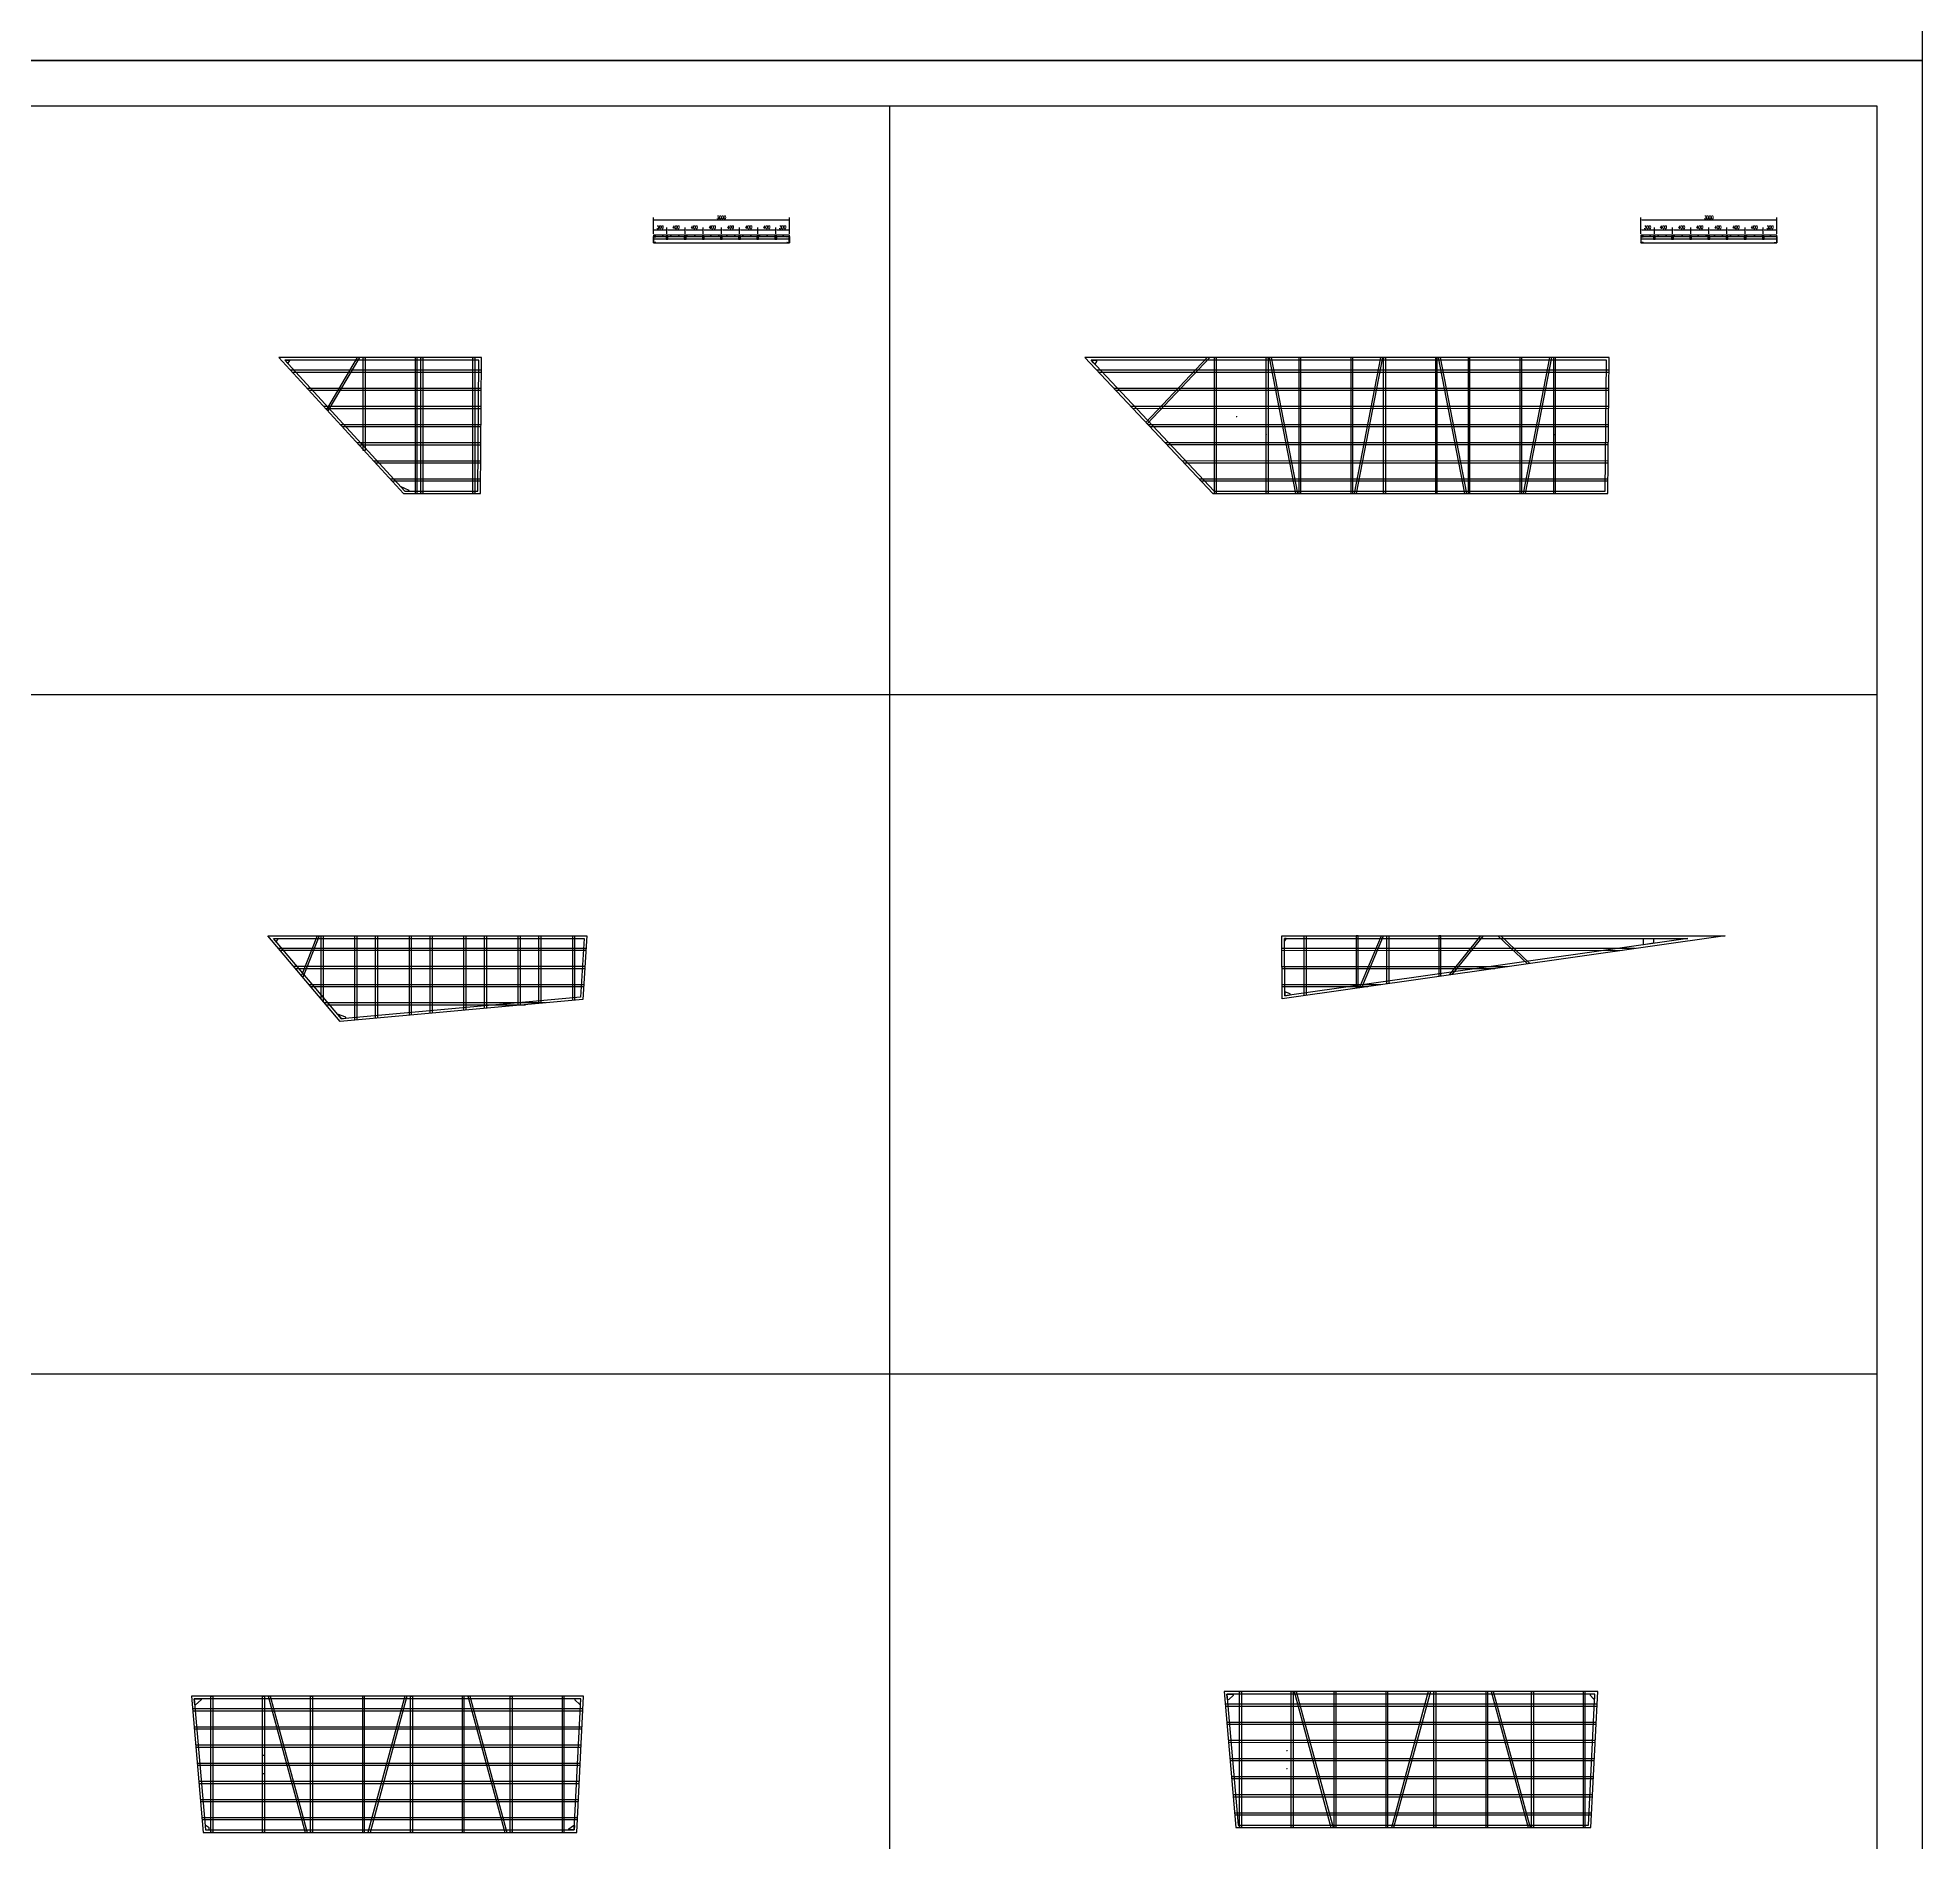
# Model space of a CAD drawing. Extents: x 1254079 to 1500931, y -102737 to 142253.
# Drawn here: x 1330956 to 1372490, y -37649 to 2121 of the extents above; entities that cross this region are included whole.
import ezdxf

# ---------------------------------------------------------------- set-up
doc = ezdxf.new("R2010")
doc.units = 0
doc.header["$LTSCALE"] = 1000
doc.header["$MEASUREMENT"] = 0
for name, color, linetype in [('14#槽钢', 3, 'Continuous'), ('DIM_MODI', 6, 'Continuous'), ('DOTE', 1, 'Continuous'), ('PUB_DIM', 3, 'Continuous'), ('W-STEEL_FRAME钢架', 3, 'Continuous'), ('W-STEEL_KEEL钢龙骨', 5, 'Continuous'), ('W-WOOD_FLOOR木地板', 30, 'Continuous'), ('特殊段命名', 221, 'Continuous'), ('钢架', 90, 'Continuous')]:
    doc.layers.add(name, color=color, linetype=linetype)
doc.styles.add('STANDARD_T3', font='simplex.shx', dxfattribs={"width": 0.7, "bigfont": 'gbcbig.shx'})
doc.dimstyles.new('W&&20', dxfattribs={"dimtxt": 70, "dimasz": 20, "dimexe": 50, "dimexo": 60, "dimgap": 20, "dimtad": 1, "dimdec": 0, "dimzin": 0, "dimdsep": 46, "dimtxsty": 'STANDARD_T3', "dimcen": 0.09, "dimclrd": 1, "dimclre": 1, "dimclrt": 7, "dimazin": 2, "dimtfac": 1, "dimtdec": 0, "dimtix": 1, "dimtmove": 2, "dimatfit": 3, "dimfxl": 100, "dimtolj": 1, "dimtzin": 0, "dimarcsym": 0})

# ---------------------------------------------------------------- blocks, each defined once
blk = doc.blocks.new('14a槽钢')
at = {"layer": '钢架'}
h = blk.add_hatch(dxfattribs=at)
h.set_pattern_fill('STEEL', color=4, scale=10)
h.set_pattern_definition([(50.389312, (-1352470.2, 1293523.579), (-9.2899201, 11.2253202), []), (50.389312, (-1352470.2, 1293531.516), (-9.2899201, 11.2253202), [])])
edge = h.paths.add_edge_path()
edge.add_ellipse((-1332250, 1115678), major_axis=(-3.26, 5.03), ratio=0.900468, start_angle=55.3931, end_angle=130.6069)
edge.add_line((-1332252, 1115673), (-1332208, 1115673))
edge.add_ellipse((-1332208, 1115667), major_axis=(0, 6), ratio=0.827586, start_angle=270, end_angle=360, ccw=False)
edge.add_line((-1332203, 1115667), (-1332203, 1115551))
edge.add_ellipse((-1332208, 1115551), major_axis=(0, 6), ratio=0.827586, start_angle=180, end_angle=270, ccw=False)
edge.add_line((-1332208, 1115545), (-1332251, 1115545))
edge.add_ellipse((-1332250, 1115540), major_axis=(3.82, 3.82), ratio=1, start_angle=49.2445, end_angle=141.5341)
edge.add_line((-1332256, 1115539), (-1332198, 1115539))
edge.add_line((-1332198, 1115539), (-1332198, 1115679))
edge.add_line((-1332198, 1115679), (-1332256, 1115679))
for p, q in [((-1332256, 1115679, 0), (-1332198, 1115679, 0)), ((-1332208, 1115673, 0), (-1332251, 1115673, 0)), ((-1332246, 1115679, 0), (-1332246, 1115679, 0)), ((-1332203, 1115551, 0), (-1332203, 1115667, 0)), ((-1332198, 1115679, 0), (-1332198, 1115539, 0)), ((-1332198, 1115539, 0), (-1332256, 1115539, 0)), ((-1332251, 1115545, 0), (-1332208, 1115545, 0)), ((-1332246, 1115539, 0), (-1332246, 1115539, 0))]:
    blk.add_line(p, q, dxfattribs=at)
for centre, start_param, end_param in [((-1332251, 1115679, 0), 1.570796, 3.141593), ((-1332208, 1115667, 0), 4.712389, 6.283185), ((-1332208, 1115667, 0), 4.712389, 6.283185), ((-1332251, 1115539, 0), 0, 1.570796), ((-1332208, 1115551, 0), 3.141593, 4.712389)]:
    blk.add_ellipse(centre, major_axis=(0, 6), ratio=0.827586, start_param=start_param, end_param=end_param, dxfattribs=at)
blk = doc.blocks.new('*D762')
at = {"color": 1, "lineweight": -2, "transparency": 16777216}
for p, q in [((1344525, -2169), (1344525, -1845)), ((1344545, -1895), (1347504, -1895)), ((1347524, -2169), (1347524, -1845))]:
    blk.add_line(p, q, dxfattribs=at)
at = {"color": 1, "transparency": 16777216}
for points in [[(1344545, -1892), (1344545, -1899), (1344525, -1895)], [(1347504, -1892), (1347504, -1899), (1347524, -1895)]]:
    blk.add_solid(points, dxfattribs=at)
at = {"layer": 'Defpoints', "color": 0, "transparency": 16777216}
for p in [(1347524, -1895), (1344525, -2229), (1347524, -2229)]:
    blk.add_point(p, dxfattribs=at)
at = {"color": 7, "transparency": 16777216, "insert": (1346025, -1840), "char_height": 70, "attachment_point": 5, "style": 'STANDARD_T3'}
blk.add_mtext('\\A1;3000', dxfattribs=at)
blk = doc.blocks.new('ganglonggu')
at = {"layer": 'W-STEEL_KEEL钢龙骨'}
for points in [[(-1338169, 1115605), (-1338129, 1115605), (-1338129, 1115665), (-1338169, 1115665)], [(-1338166, 1115608), (-1338132, 1115608), (-1338132, 1115662), (-1338166, 1115662)]]:
    blk.add_lwpolyline(points, close=True, dxfattribs=at)
blk = doc.blocks.new('*U758')
blk.add_blockref('ganglonggu', (1338149, -1115635))
blk = doc.blocks.new('*U759')
at = {"layer": 'W-STEEL_KEEL钢龙骨', "color": 0, "linetype": 'ByBlock', "lineweight": -2}
for p in [(0, 0), (400, 0), (800, 0), (1200, 0), (1600, 0), (2000, 0)]:
    blk.add_blockref('*U758', p, dxfattribs=at)
at = {"layer": 'W-STEEL_KEEL钢龙骨', "color": 0, "linetype": 'ByBlock', "lineweight": -2, "transparency": 16777216}
blk.add_blockref('*U758', (2400, 0), dxfattribs=at)
blk = doc.blocks.new('*D763')
at = {"layer": 'Defpoints', "color": 0, "transparency": 16777216}
for p in [(1344525, -2259), (1344825, -2113), (1344825, -2259)]:
    blk.add_point(p, dxfattribs=at)
at = {"layer": 'PUB_DIM', "color": 1, "lineweight": -2, "transparency": 16777216}
for p, q in [((1344525, -2199), (1344525, -2063)), ((1344825, -2199), (1344825, -2063)), ((1344545, -2113), (1344805, -2113))]:
    blk.add_line(p, q, dxfattribs=at)
at = {"layer": 'PUB_DIM', "color": 1, "transparency": 16777216}
for points in [[(1344545, -2109), (1344545, -2116), (1344525, -2113)], [(1344805, -2109), (1344805, -2116), (1344825, -2113)]]:
    blk.add_solid(points, dxfattribs=at)
at = {"layer": 'PUB_DIM', "color": 7, "transparency": 16777216, "insert": (1344675, -2058), "char_height": 70, "attachment_point": 5, "style": 'STANDARD_T3'}
blk.add_mtext('\\A1;300', dxfattribs=at)
blk = doc.blocks.new('*D764')
at = {"layer": 'Defpoints', "color": 0, "transparency": 16777216}
for p in [(1344825, -2259), (1345225, -2113), (1345225, -2259)]:
    blk.add_point(p, dxfattribs=at)
at = {"layer": 'PUB_DIM', "color": 1, "lineweight": -2, "transparency": 16777216}
for p, q in [((1344825, -2199), (1344825, -2063)), ((1345225, -2199), (1345225, -2063)), ((1344845, -2113), (1345205, -2113))]:
    blk.add_line(p, q, dxfattribs=at)
at = {"layer": 'PUB_DIM', "color": 1, "transparency": 16777216}
for points in [[(1344845, -2109), (1344845, -2116), (1344825, -2113)], [(1345205, -2109), (1345205, -2116), (1345225, -2113)]]:
    blk.add_solid(points, dxfattribs=at)
at = {"layer": 'PUB_DIM', "color": 7, "transparency": 16777216, "insert": (1345025, -2058), "char_height": 70, "attachment_point": 5, "style": 'STANDARD_T3'}
blk.add_mtext('\\A1;400', dxfattribs=at)
blk = doc.blocks.new('*D765')
at = {"layer": 'Defpoints', "color": 0, "transparency": 16777216}
for p in [(1345225, -2259), (1345625, -2113), (1345625, -2262)]:
    blk.add_point(p, dxfattribs=at)
at = {"layer": 'PUB_DIM', "color": 1, "lineweight": -2, "transparency": 16777216}
for p, q in [((1345225, -2199), (1345225, -2063)), ((1345625, -2202), (1345625, -2063)), ((1345245, -2113), (1345605, -2113))]:
    blk.add_line(p, q, dxfattribs=at)
at = {"layer": 'PUB_DIM', "color": 1, "transparency": 16777216}
for points in [[(1345245, -2109), (1345245, -2116), (1345225, -2113)], [(1345605, -2109), (1345605, -2116), (1345625, -2113)]]:
    blk.add_solid(points, dxfattribs=at)
at = {"layer": 'PUB_DIM', "color": 7, "transparency": 16777216, "insert": (1345425, -2058), "char_height": 70, "attachment_point": 5, "style": 'STANDARD_T3'}
blk.add_mtext('\\A1;400', dxfattribs=at)
blk = doc.blocks.new('*D766')
at = {"layer": 'Defpoints', "color": 0, "transparency": 16777216}
for p in [(1345625, -2262), (1346025, -2113), (1346025, -2259)]:
    blk.add_point(p, dxfattribs=at)
at = {"layer": 'PUB_DIM', "color": 1, "lineweight": -2, "transparency": 16777216}
for p, q in [((1345625, -2202), (1345625, -2063)), ((1346025, -2199), (1346025, -2063)), ((1345645, -2113), (1346005, -2113))]:
    blk.add_line(p, q, dxfattribs=at)
at = {"layer": 'PUB_DIM', "color": 1, "transparency": 16777216}
for points in [[(1345645, -2109), (1345645, -2116), (1345625, -2113)], [(1346005, -2109), (1346005, -2116), (1346025, -2113)]]:
    blk.add_solid(points, dxfattribs=at)
at = {"layer": 'PUB_DIM', "color": 7, "transparency": 16777216, "insert": (1345825, -2058), "char_height": 70, "attachment_point": 5, "style": 'STANDARD_T3'}
blk.add_mtext('\\A1;400', dxfattribs=at)
blk = doc.blocks.new('*D767')
at = {"layer": 'Defpoints', "color": 0, "transparency": 16777216}
for p in [(1346025, -2259), (1346425, -2113), (1346425, -2259)]:
    blk.add_point(p, dxfattribs=at)
at = {"layer": 'PUB_DIM', "color": 1, "lineweight": -2, "transparency": 16777216}
for p, q in [((1346025, -2199), (1346025, -2063)), ((1346425, -2199), (1346425, -2063)), ((1346045, -2113), (1346405, -2113))]:
    blk.add_line(p, q, dxfattribs=at)
at = {"layer": 'PUB_DIM', "color": 1, "transparency": 16777216}
for points in [[(1346045, -2109), (1346045, -2116), (1346025, -2113)], [(1346405, -2109), (1346405, -2116), (1346425, -2113)]]:
    blk.add_solid(points, dxfattribs=at)
at = {"layer": 'PUB_DIM', "color": 7, "transparency": 16777216, "insert": (1346225, -2058), "char_height": 70, "attachment_point": 5, "style": 'STANDARD_T3'}
blk.add_mtext('\\A1;400', dxfattribs=at)
blk = doc.blocks.new('*D768')
at = {"layer": 'Defpoints', "color": 0, "transparency": 16777216}
for p in [(1346425, -2259), (1346825, -2113), (1346825, -2259)]:
    blk.add_point(p, dxfattribs=at)
at = {"layer": 'PUB_DIM', "color": 1, "lineweight": -2, "transparency": 16777216}
for p, q in [((1346425, -2199), (1346425, -2063)), ((1346825, -2199), (1346825, -2063)), ((1346445, -2113), (1346805, -2113))]:
    blk.add_line(p, q, dxfattribs=at)
at = {"layer": 'PUB_DIM', "color": 1, "transparency": 16777216}
for points in [[(1346445, -2109), (1346445, -2116), (1346425, -2113)], [(1346805, -2109), (1346805, -2116), (1346825, -2113)]]:
    blk.add_solid(points, dxfattribs=at)
at = {"layer": 'PUB_DIM', "color": 7, "transparency": 16777216, "insert": (1346625, -2058), "char_height": 70, "attachment_point": 5, "style": 'STANDARD_T3'}
blk.add_mtext('\\A1;400', dxfattribs=at)
blk = doc.blocks.new('*D760')
at = {"layer": 'Defpoints', "color": 0, "transparency": 16777216}
for p in [(1346825, -2259), (1347225, -2113), (1347225, -2259)]:
    blk.add_point(p, dxfattribs=at)
at = {"layer": 'PUB_DIM', "color": 1, "lineweight": -2, "transparency": 16777216}
for p, q in [((1346825, -2199), (1346825, -2063)), ((1347225, -2199), (1347225, -2063)), ((1346845, -2113), (1347205, -2113))]:
    blk.add_line(p, q, dxfattribs=at)
at = {"layer": 'PUB_DIM', "color": 1, "transparency": 16777216}
for points in [[(1346845, -2109), (1346845, -2116), (1346825, -2113)], [(1347205, -2109), (1347205, -2116), (1347225, -2113)]]:
    blk.add_solid(points, dxfattribs=at)
at = {"layer": 'PUB_DIM', "color": 7, "transparency": 16777216, "insert": (1347025, -2058), "char_height": 70, "attachment_point": 5, "style": 'STANDARD_T3'}
blk.add_mtext('\\A1;400', dxfattribs=at)
blk = doc.blocks.new('*D761')
at = {"layer": 'Defpoints', "color": 0, "transparency": 16777216}
for p in [(1347225, -2259), (1347525, -2113), (1347525, -2259)]:
    blk.add_point(p, dxfattribs=at)
at = {"layer": 'PUB_DIM', "color": 1, "lineweight": -2, "transparency": 16777216}
for p, q in [((1347225, -2199), (1347225, -2063)), ((1347525, -2199), (1347525, -2063)), ((1347245, -2113), (1347505, -2113))]:
    blk.add_line(p, q, dxfattribs=at)
at = {"layer": 'PUB_DIM', "color": 1, "transparency": 16777216}
for points in [[(1347245, -2109), (1347245, -2116), (1347225, -2113)], [(1347505, -2109), (1347505, -2116), (1347525, -2113)]]:
    blk.add_solid(points, dxfattribs=at)
at = {"layer": 'PUB_DIM', "color": 7, "transparency": 16777216, "insert": (1347375, -2058), "char_height": 70, "attachment_point": 5, "style": 'STANDARD_T3'}
blk.add_mtext('\\A1;300', dxfattribs=at)
blk = doc.blocks.new('*D771')
at = {"color": 1, "lineweight": -2, "transparency": 16777216}
for p, q in [((1366286, -2169), (1366286, -1845)), ((1366306, -1895), (1369266, -1895)), ((1369286, -2169), (1369286, -1845))]:
    blk.add_line(p, q, dxfattribs=at)
at = {"color": 1, "transparency": 16777216}
for points in [[(1366306, -1892), (1366306, -1899), (1366286, -1895)], [(1369266, -1892), (1369266, -1899), (1369286, -1895)]]:
    blk.add_solid(points, dxfattribs=at)
at = {"layer": 'Defpoints', "color": 0, "transparency": 16777216}
for p in [(1369286, -1895), (1366286, -2229), (1369286, -2229)]:
    blk.add_point(p, dxfattribs=at)
at = {"color": 7, "transparency": 16777216, "insert": (1367786, -1840), "char_height": 70, "attachment_point": 5, "style": 'STANDARD_T3'}
blk.add_mtext('\\A1;3000', dxfattribs=at)
blk = doc.blocks.new('*U769')
blk.add_blockref('ganglonggu', (1338149, -1115635))
blk = doc.blocks.new('*U770')
at = {"layer": 'W-STEEL_KEEL钢龙骨', "color": 0, "linetype": 'ByBlock', "lineweight": -2}
for p in [(0, 0), (400, 0), (800, 0), (1200, 0), (1600, 0), (2000, 0)]:
    blk.add_blockref('*U769', p, dxfattribs=at)
at = {"layer": 'W-STEEL_KEEL钢龙骨', "color": 0, "linetype": 'ByBlock', "lineweight": -2, "transparency": 16777216}
blk.add_blockref('*U769', (2400, 0), dxfattribs=at)
blk = doc.blocks.new('*D772')
at = {"layer": 'Defpoints', "color": 0, "transparency": 16777216}
for p in [(1366286, -2259), (1366586, -2113), (1366586, -2259)]:
    blk.add_point(p, dxfattribs=at)
at = {"layer": 'PUB_DIM', "color": 1, "lineweight": -2, "transparency": 16777216}
for p, q in [((1366286, -2199), (1366286, -2063)), ((1366586, -2199), (1366586, -2063)), ((1366306, -2113), (1366566, -2113))]:
    blk.add_line(p, q, dxfattribs=at)
at = {"layer": 'PUB_DIM', "color": 1, "transparency": 16777216}
for points in [[(1366306, -2109), (1366306, -2116), (1366286, -2113)], [(1366566, -2109), (1366566, -2116), (1366586, -2113)]]:
    blk.add_solid(points, dxfattribs=at)
at = {"layer": 'PUB_DIM', "color": 7, "transparency": 16777216, "insert": (1366436, -2058), "char_height": 70, "attachment_point": 5, "style": 'STANDARD_T3'}
blk.add_mtext('\\A1;300', dxfattribs=at)
blk = doc.blocks.new('*D773')
at = {"layer": 'Defpoints', "color": 0, "transparency": 16777216}
for p in [(1366586, -2259), (1366986, -2113), (1366986, -2259)]:
    blk.add_point(p, dxfattribs=at)
at = {"layer": 'PUB_DIM', "color": 1, "lineweight": -2, "transparency": 16777216}
for p, q in [((1366586, -2199), (1366586, -2063)), ((1366986, -2199), (1366986, -2063)), ((1366606, -2113), (1366966, -2113))]:
    blk.add_line(p, q, dxfattribs=at)
at = {"layer": 'PUB_DIM', "color": 1, "transparency": 16777216}
for points in [[(1366606, -2109), (1366606, -2116), (1366586, -2113)], [(1366966, -2109), (1366966, -2116), (1366986, -2113)]]:
    blk.add_solid(points, dxfattribs=at)
at = {"layer": 'PUB_DIM', "color": 7, "transparency": 16777216, "insert": (1366786, -2058), "char_height": 70, "attachment_point": 5, "style": 'STANDARD_T3'}
blk.add_mtext('\\A1;400', dxfattribs=at)
blk = doc.blocks.new('*D774')
at = {"layer": 'Defpoints', "color": 0, "transparency": 16777216}
for p in [(1366986, -2259), (1367386, -2113), (1367386, -2262)]:
    blk.add_point(p, dxfattribs=at)
at = {"layer": 'PUB_DIM', "color": 1, "lineweight": -2, "transparency": 16777216}
for p, q in [((1366986, -2199), (1366986, -2063)), ((1367386, -2202), (1367386, -2063)), ((1367006, -2113), (1367366, -2113))]:
    blk.add_line(p, q, dxfattribs=at)
at = {"layer": 'PUB_DIM', "color": 1, "transparency": 16777216}
for points in [[(1367006, -2109), (1367006, -2116), (1366986, -2113)], [(1367366, -2109), (1367366, -2116), (1367386, -2113)]]:
    blk.add_solid(points, dxfattribs=at)
at = {"layer": 'PUB_DIM', "color": 7, "transparency": 16777216, "insert": (1367186, -2058), "char_height": 70, "attachment_point": 5, "style": 'STANDARD_T3'}
blk.add_mtext('\\A1;400', dxfattribs=at)
blk = doc.blocks.new('*D775')
at = {"layer": 'Defpoints', "color": 0, "transparency": 16777216}
for p in [(1367386, -2262), (1367786, -2113), (1367786, -2259)]:
    blk.add_point(p, dxfattribs=at)
at = {"layer": 'PUB_DIM', "color": 1, "lineweight": -2, "transparency": 16777216}
for p, q in [((1367386, -2202), (1367386, -2063)), ((1367786, -2199), (1367786, -2063)), ((1367406, -2113), (1367766, -2113))]:
    blk.add_line(p, q, dxfattribs=at)
at = {"layer": 'PUB_DIM', "color": 1, "transparency": 16777216}
for points in [[(1367406, -2109), (1367406, -2116), (1367386, -2113)], [(1367766, -2109), (1367766, -2116), (1367786, -2113)]]:
    blk.add_solid(points, dxfattribs=at)
at = {"layer": 'PUB_DIM', "color": 7, "transparency": 16777216, "insert": (1367586, -2058), "char_height": 70, "attachment_point": 5, "style": 'STANDARD_T3'}
blk.add_mtext('\\A1;400', dxfattribs=at)
blk = doc.blocks.new('*D776')
at = {"layer": 'Defpoints', "color": 0, "transparency": 16777216}
for p in [(1367786, -2259), (1368186, -2113), (1368186, -2259)]:
    blk.add_point(p, dxfattribs=at)
at = {"layer": 'PUB_DIM', "color": 1, "lineweight": -2, "transparency": 16777216}
for p, q in [((1367786, -2199), (1367786, -2063)), ((1368186, -2199), (1368186, -2063)), ((1367806, -2113), (1368166, -2113))]:
    blk.add_line(p, q, dxfattribs=at)
at = {"layer": 'PUB_DIM', "color": 1, "transparency": 16777216}
for points in [[(1367806, -2109), (1367806, -2116), (1367786, -2113)], [(1368166, -2109), (1368166, -2116), (1368186, -2113)]]:
    blk.add_solid(points, dxfattribs=at)
at = {"layer": 'PUB_DIM', "color": 7, "transparency": 16777216, "insert": (1367986, -2058), "char_height": 70, "attachment_point": 5, "style": 'STANDARD_T3'}
blk.add_mtext('\\A1;400', dxfattribs=at)
blk = doc.blocks.new('*D777')
at = {"layer": 'Defpoints', "color": 0, "transparency": 16777216}
for p in [(1368186, -2259), (1368586, -2113), (1368586, -2259)]:
    blk.add_point(p, dxfattribs=at)
at = {"layer": 'PUB_DIM', "color": 1, "lineweight": -2, "transparency": 16777216}
for p, q in [((1368186, -2199), (1368186, -2063)), ((1368586, -2199), (1368586, -2063)), ((1368206, -2113), (1368566, -2113))]:
    blk.add_line(p, q, dxfattribs=at)
at = {"layer": 'PUB_DIM', "color": 1, "transparency": 16777216}
for points in [[(1368206, -2109), (1368206, -2116), (1368186, -2113)], [(1368566, -2109), (1368566, -2116), (1368586, -2113)]]:
    blk.add_solid(points, dxfattribs=at)
at = {"layer": 'PUB_DIM', "color": 7, "transparency": 16777216, "insert": (1368386, -2058), "char_height": 70, "attachment_point": 5, "style": 'STANDARD_T3'}
blk.add_mtext('\\A1;400', dxfattribs=at)
blk = doc.blocks.new('*D778')
at = {"layer": 'Defpoints', "color": 0, "transparency": 16777216}
for p in [(1368586, -2259), (1368986, -2113), (1368986, -2259)]:
    blk.add_point(p, dxfattribs=at)
at = {"layer": 'PUB_DIM', "color": 1, "lineweight": -2, "transparency": 16777216}
for p, q in [((1368586, -2199), (1368586, -2063)), ((1368986, -2199), (1368986, -2063)), ((1368606, -2113), (1368966, -2113))]:
    blk.add_line(p, q, dxfattribs=at)
at = {"layer": 'PUB_DIM', "color": 1, "transparency": 16777216}
for points in [[(1368606, -2109), (1368606, -2116), (1368586, -2113)], [(1368966, -2109), (1368966, -2116), (1368986, -2113)]]:
    blk.add_solid(points, dxfattribs=at)
at = {"layer": 'PUB_DIM', "color": 7, "transparency": 16777216, "insert": (1368786, -2058), "char_height": 70, "attachment_point": 5, "style": 'STANDARD_T3'}
blk.add_mtext('\\A1;400', dxfattribs=at)
blk = doc.blocks.new('*D779')
at = {"layer": 'Defpoints', "color": 0, "transparency": 16777216}
for p in [(1368986, -2259), (1369286, -2113), (1369286, -2259)]:
    blk.add_point(p, dxfattribs=at)
at = {"layer": 'PUB_DIM', "color": 1, "lineweight": -2, "transparency": 16777216}
for p, q in [((1368986, -2199), (1368986, -2063)), ((1369286, -2199), (1369286, -2063)), ((1369006, -2113), (1369266, -2113))]:
    blk.add_line(p, q, dxfattribs=at)
at = {"layer": 'PUB_DIM', "color": 1, "transparency": 16777216}
for points in [[(1369006, -2109), (1369006, -2116), (1368986, -2113)], [(1369266, -2109), (1369266, -2116), (1369286, -2113)]]:
    blk.add_solid(points, dxfattribs=at)
at = {"layer": 'PUB_DIM', "color": 7, "transparency": 16777216, "insert": (1369136, -2058), "char_height": 70, "attachment_point": 5, "style": 'STANDARD_T3'}
blk.add_mtext('\\A1;300', dxfattribs=at)

msp = doc.modelspace()

# ---------------------------------------------------------------- hatches: boundary and pattern name
at = {"layer": 'W-WOOD_FLOOR木地板'}
h = msp.add_hatch(dxfattribs=at)
h.set_pattern_fill('木板', color=256, scale=100)
h.set_pattern_definition([(0, (2890881.16, -1137089.87), (0, 125), []), (45, (2890881.16, -1137089.87), (-88.388348, 88.388348), [])])
h.paths.add_polyline_path([(1347524.7, -2229), (1344524.7, -2229), (1344524.7, -2259), (1347524.7, -2259)])
h = msp.add_hatch(dxfattribs=at)
h.set_pattern_fill('木板', color=256, scale=100)
h.set_pattern_definition([(0, (2912642.8, -1137089.87), (0, 125), []), (45, (2912642.8, -1137089.87), (-88.388348, 88.388348), [])])
h.paths.add_polyline_path([(1369286.3, -2229), (1366286.3, -2229), (1366286.3, -2259), (1369286.3, -2259)])

# ---------------------------------------------------------------- linework, layer by layer
at = {"layer": '14#槽钢'}
msp.add_lwpolyline([(1283443.8, 63511.5), (1372490.4, 63511.5), (1372490.4, 1620.5), (1283443.8, 1620.5)], close=True, dxfattribs=at)
for points in [[(1358097.2, -4928.1), (1358678.1, -7928.2)], [(1358141, -4928.1), (1358721.9, -7928.2)], [(1360550.4, -4928.1), (1359969.5, -7928.2)], [(1360594.2, -4928.1), (1360013.3, -7928.2)], [(1361823.2, -4928.1), (1362404.1, -7928.2)], [(1361867, -4928.1), (1362447.9, -7928.2)], [(1364276.4, -4928.1), (1363695.5, -7928.2)], [(1364320.2, -4928.1), (1363739.3, -7928.2)]]:
    msp.add_lwpolyline(points, dxfattribs=at)
at = {"layer": 'DIM_MODI'}
for points in [[(1284443.8, -12352.3), (1371490.4, -12352.3)], [(1284443.8, -27325), (1371490.4, -27325)]]:
    msp.add_lwpolyline(points, dxfattribs=at)
at = {"layer": 'DOTE'}
for points in [[(1358432.6, -17782.5), (1358442.3, -17782.5), (1358474.2, -17736.4), (1358474.2, -17728.2), (1358432.2, -17728.2)], [(1366569.4, -17728.2), (1366569.4, -17835.6), (1366344.8, -17867.6), (1366344.8, -17728.2)], [(1358441.9, -18991.3), (1358561.1, -18974.4), (1358561.1, -18952.8), (1358441.2, -18904.6)], [(1357164.7, -34384.3), (1357300.9, -34384.3), (1357300.9, -34413.1), (1357209.4, -34503), (1357175.2, -34506)], [(1365275.1, -34384.3), (1365169.6, -34384.3), (1365169.6, -34406.8), (1365243.1, -34484.2), (1365270, -34485.5)], [(1334406, -34488.1), (1334559.2, -34488.1), (1334559.2, -34510.7), (1334437.1, -34621.2), (1334417.6, -34622.8)], [(1342925.1, -34488.1), (1342792.3, -34488.1), (1342792.3, -34510.7), (1342902.5, -34610.3), (1342918.9, -34611.1)], [(1334654.9, -37372.1), (1334738.1, -37372.1), (1334738.1, -37332.1), (1334668.2, -37287.2), (1334647.7, -37289)], [(1342781.1, -37372.1), (1342665.6, -37372.1), (1342665.6, -37355), (1342761.6, -37281.2), (1342785.5, -37282.4)]]:
    msp.add_lwpolyline(points, close=True, dxfattribs=at)
at = {"layer": 'PUB_DIM'}
for p, q in [((1357371.7, -6228.1), (1357385.7, -6228.1)), ((1357378.7, -6221.1), (1357378.7, -6235.1)), ((1358022.1, -6628.1), (1358036.1, -6628.1)), ((1358029.1, -6621.1), (1358029.1, -6635.1)), ((1364395.2, -6628.1), (1364381.2, -6628.1)), ((1364388.2, -6621.1), (1364388.2, -6635.1)), ((1358481.8, -35626.3), (1358495.8, -35626.3)), ((1358488.8, -35619.3), (1358488.8, -35633.3)), ((1335927.4, -35730.1), (1335941.4, -35730.1)), ((1335927.4, -36130.1), (1335941.4, -36130.1)), ((1335934.4, -35723.1), (1335934.4, -35737.1)), ((1335934.4, -36123.1), (1335934.4, -36137.1)), ((1358481.8, -36026.3), (1358495.8, -36026.3)), ((1358488.8, -36019.3), (1358488.8, -36033.3))]:
    msp.add_line(p, q, dxfattribs=at)
at = {"layer": 'W-STEEL_FRAME钢架'}
for p, q in [((1337204.4, -19063.5), (1337204.4, -17670.2)), ((1337247.4, -17670.2), (1337247.4, -19114.3)), ((1337947.4, -19529.9), (1337947.4, -17670.2)), ((1337990.4, -17670.2), (1337990.4, -19526)), ((1338404.4, -19488.6), (1338404.4, -17670.2)), ((1338447.4, -17670.2), (1338447.4, -19484.7)), ((1339147.4, -19421.5), (1339147.4, -17670.2)), ((1339190.4, -17670.2), (1339190.4, -19417.6)), ((1339604.4, -19380.2), (1339604.4, -17670.2)), ((1339647.4, -17670.2), (1339647.4, -19376.3)), ((1340347.4, -19313.1), (1340347.4, -17670.2)), ((1340390.4, -17670.2), (1340390.4, -19309.2)), ((1340804.4, -19271.8), (1340804.4, -17670.2)), ((1340847.4, -17670.2), (1340847.4, -19268)), ((1341547.4, -19204.7), (1341547.4, -17670.2)), ((1341590.4, -17670.2), (1341590.4, -19200.8)), ((1342004.4, -19163.5), (1342004.4, -17670.2)), ((1342047.4, -17670.2), (1342047.4, -19159.6)), ((1342747.4, -19096.3), (1342747.4, -17670.2)), ((1342790.4, -17670.2), (1342790.4, -19092.5)), ((1336034.2, -34430.1), (1336848.2, -37430.1)), ((1336080.6, -34430.1), (1336894.6, -37430.1)), ((1339048.2, -34430.1), (1338234.2, -37430.1)), ((1339094.6, -34430.1), (1338280.6, -37430.1)), ((1340434.2, -34430.1), (1341248.2, -37430.1)), ((1340480.6, -34430.1), (1341294.6, -37430.1)), ((1358644.6, -34326.3), (1359458.6, -37326.3)), ((1358691.1, -34326.3), (1359505.1, -37326.3)), ((1361602.6, -34326.3), (1360788.6, -37326.3)), ((1361649, -34326.3), (1360835, -37326.3)), ((1362988.6, -34326.3), (1363802.6, -37326.3)), ((1363035, -34326.3), (1363849, -37326.3))]:
    msp.add_line(p, q, dxfattribs=at)
for points in [[(1344524.7, -2399), (1347524.7, -2399), (1347524.7, -2319), (1344524.7, -2319)], [(1366286.3, -2399), (1369286.3, -2399), (1369286.3, -2319), (1366286.3, -2319)], [(1338130.4, -4928.1), (1338173.4, -4928.1), (1338171.6, -6979.2), (1338128.6, -6979.2)], [(1339316.4, -4928.1), (1339273.4, -4928.1), (1339273.4, -7928.1), (1339316.4, -7928.1)], [(1339401.2, -4928.1), (1339444.2, -4928.1), (1339444.2, -7928.1), (1339401.2, -7928.1)], [(1340544.2, -4928.1), (1340587.2, -4928.1), (1340587.2, -7928.1), (1340544.2, -7928.1)], [(1356888.5, -4928.1), (1356931.5, -4928.1), (1356931.5, -7928.1), (1356888.5, -7928.1)], [(1358031.5, -4928.1), (1358074.5, -4928.1), (1358074.5, -7928.1), (1358031.5, -7928.1)], [(1358795.7, -4928.1), (1358752.7, -4928.1), (1358752.7, -7928.1), (1358795.7, -7928.1)], [(1359938.7, -4928.1), (1359895.7, -4928.1), (1359895.7, -7928.1), (1359938.7, -7928.1)], [(1360615.7, -4928.1), (1360658.7, -4928.1), (1360658.7, -7928.1), (1360615.7, -7928.1)], [(1361801.7, -4928.1), (1361758.7, -4928.1), (1361758.7, -7928.1), (1361801.7, -7928.1)], [(1362521.7, -4928.1), (1362478.7, -4928.1), (1362478.7, -7928.1), (1362521.7, -7928.1)], [(1363664.7, -4928.1), (1363621.7, -4928.1), (1363621.7, -7928.1), (1363664.7, -7928.1)], [(1364407.4, -4928.1), (1364364.4, -4928.1), (1364364.4, -7928.1), (1364407.4, -7928.1)], [(1334771.4, -34430.1), (1334814.4, -34430.1), (1334814.4, -37430.1), (1334771.4, -37430.1)], [(1335914.4, -34430.1), (1335957.4, -34430.1), (1335957.4, -37430.1), (1335914.4, -37430.1)], [(1336971.4, -34430.1), (1337014.4, -34430.1), (1337014.4, -37430.1), (1336971.4, -37430.1)], [(1338157.4, -34430.1), (1338114.4, -34430.1), (1338114.4, -37430.1), (1338157.4, -37430.1)], [(1339171.4, -34430.1), (1339214.4, -34430.1), (1339214.4, -37430.1), (1339171.4, -37430.1)], [(1340357.4, -34430.1), (1340314.4, -34430.1), (1340314.4, -37430.1), (1340357.4, -37430.1)], [(1341371.4, -34430.1), (1341414.4, -34430.1), (1341414.4, -37430.1), (1341371.4, -37430.1)], [(1342557.4, -34430.1), (1342514.4, -34430.1), (1342514.4, -37430.1), (1342557.4, -37430.1)], [(1357440.9, -34326.3), (1357483.9, -34326.3), (1357483.9, -37326.3), (1357440.9, -37326.3)], [(1358583.9, -34326.3), (1358626.9, -34326.3), (1358626.9, -37326.3), (1358583.9, -37326.3)], [(1359525.8, -34326.3), (1359568.8, -34326.3), (1359568.8, -37326.3), (1359525.8, -37326.3)], [(1360711.8, -34326.3), (1360668.8, -34326.3), (1360668.8, -37326.3), (1360711.8, -37326.3)], [(1361725.8, -34326.3), (1361768.8, -34326.3), (1361768.8, -37326.3), (1361725.8, -37326.3)], [(1362911.8, -34326.3), (1362868.8, -34326.3), (1362868.8, -37326.3), (1362911.8, -37326.3)], [(1363875.8, -34326.3), (1363918.8, -34326.3), (1363918.8, -37326.3), (1363875.8, -37326.3)], [(1365061.8, -34326.3), (1365018.8, -34326.3), (1365018.8, -37326.3), (1365061.8, -37326.3)]]:
    msp.add_lwpolyline(points, close=True, dxfattribs=at)
at = {"layer": 'W-STEEL_FRAME钢架', "color": 1}
for points in [[(1336466, -5053.2), (1336460.2, -5046.8), (1336404.6, -4986.1), (1336504.6, -4986.1), (1336504.6, -4996.1)], [(1354255.2, -5075.8), (1354226.4, -5046.8), (1354170.9, -4986.1), (1354294.3, -4986.1), (1354293.7, -5018.6)], [(1338954.1, -7771.8), (1338954.1, -7771.8), (1339044.1, -7870.1), (1339144.1, -7870.1), (1339144.1, -7860.1)], [(1336211, -17799.4), (1336203.2, -17790.2), (1336150.8, -17728.2), (1336250.8, -17728.2), (1336250.8, -17738.2)], [(1337562.5, -19397), (1337562.5, -19397), (1337648.5, -19498.7), (1337748.5, -19489.6), (1337748.5, -19466.1)]]:
    msp.add_lwpolyline(points, close=True, dxfattribs=at)
at = {"layer": 'W-STEEL_FRAME钢架'}
for points in [[(1358867.6, -18989.4), (1358868.8, -17670.2), (1358911.8, -17670.2), (1358910.6, -18983.3)], [(1360054.8, -18820.6), (1360054.8, -17670.2), (1360011.8, -17670.2), (1360011.8, -18826.7)], [(1360690.1, -18730.2), (1360691.1, -17670.2), (1360734.1, -17670.2), (1360733.1, -18724.1)], [(1361877.1, -18561.4), (1361877.1, -17670.2), (1361834.1, -17670.2), (1361834.1, -18567.6)]]:
    msp.add_lwpolyline(points, dxfattribs=at)
at = {"layer": 'W-STEEL_KEEL钢龙骨'}
for p, q in [((1340733.3, -5208.7), (1336529.8, -5208.8)), ((1336566.4, -5248.8), (1340733, -5248.7)), ((1365588.8, -5210.1), (1354301.9, -5210.2)), ((1354339.5, -5250.2), (1365588.4, -5250.1)), ((1340730.2, -5608.2), (1336895.8, -5608.7)), ((1336932.4, -5648.7), (1340729.9, -5648.2)), ((1365584.7, -5610.1), (1354677.7, -5610.2)), ((1354715.3, -5650.2), (1365584.3, -5650.1)), ((1340727.2, -6008.2), (1337261.3, -6008.1)), ((1337297.9, -6048.1), (1340726.8, -6048.2)), ((1365580.8, -6008.6), (1355050.7, -6007.1)), ((1355088.3, -6047.1), (1365580.4, -6048.6)), ((1340724.1, -6408.2), (1337627.5, -6408.2)), ((1337664.1, -6448.2), (1340723.8, -6448.2)), ((1365576.8, -6407.9), (1355427.3, -6407.9)), ((1355464.9, -6447.9), (1365576.4, -6447.9)), ((1340721, -6808.4), (1337993.8, -6808.4)), ((1338030.4, -6848.4), (1340720.7, -6848.4)), ((1365572.8, -6808), (1355801.5, -6806.1)), ((1355839.1, -6846.1), (1365572.4, -6848)), ((1340717.9, -7209.3), (1338360.5, -7209.1)), ((1338397.1, -7249.1), (1340717.6, -7249.3)), ((1365568.8, -7207.6), (1356179.7, -7208.5)), ((1356217.3, -7248.5), (1365568.4, -7247.6)), ((1340714.8, -7608.2), (1338725.8, -7608.3)), ((1338762.4, -7648.3), (1340714.5, -7648.2)), ((1365564.7, -7608.7), (1356552.4, -7605.1)), ((1356590, -7645.2), (1365564.3, -7648.7)), ((1343041.1, -17950.3), (1336262.8, -17950.5)), ((1336296.7, -17990.5), (1343038.6, -17990.3)), ((1366161.7, -17952.2), (1358375.9, -17952.3)), ((1358376.2, -17992.3), (1365880.4, -17992.2)), ((1343016.1, -18350.8), (1336601.7, -18351.1)), ((1336635.6, -18391.1), (1343013.6, -18390.8)), ((1363348.5, -18352.2), (1358379, -18352.3)), ((1358379.3, -18392.3), (1363067.2, -18392.2)), ((1342991.3, -18750.2), (1336939.1, -18749.9)), ((1336973, -18789.9), (1342988.8, -18790.2)), ((1360553.8, -18749.6), (1358382, -18749.3)), ((1358382.3, -18789.3), (1360272.8, -18789.6)), ((1342149.6, -19150.3), (1337277.8, -19150.3)), ((1337311.7, -19190.3), (1341706.7, -19190.3)), ((1342972, -34710.4), (1334367, -34710.4)), ((1334370.4, -34750.4), (1342970, -34750.4)), ((1365322.1, -34606.6), (1357125.7, -34606.6)), ((1357129.2, -34646.6), (1365320.1, -34646.6)), ((1342952, -35110.9), (1334401.6, -35111.8)), ((1334405.1, -35151.8), (1342950, -35150.9)), ((1365302.1, -35007.1), (1357160.4, -35007.9)), ((1357163.9, -35047.9), (1365300.1, -35047.1)), ((1342932.1, -35509.9), (1334436, -35510.2)), ((1334439.4, -35550.2), (1342930.1, -35549.9)), ((1365282.1, -35406.1), (1357194.8, -35406.3)), ((1357198.3, -35446.3), (1365280.1, -35446.1)), ((1342912.1, -35910.2), (1334470.5, -35910.1)), ((1334474, -35950.1), (1342910.1, -35950.2)), ((1365262.1, -35806.4), (1357229.4, -35806.3)), ((1357232.8, -35846.3), (1365260.1, -35846.4)), ((1342892.2, -36309.9), (1334505.1, -36310.3)), ((1334508.5, -36350.3), (1342890.2, -36349.9)), ((1365242.2, -36206.1), (1357263.9, -36206.5)), ((1357267.4, -36246.5), (1365240.2, -36246.1)), ((1342872.2, -36710.2), (1334539.6, -36710.5)), ((1334543, -36750.5), (1342870.2, -36750.2)), ((1365222.2, -36606.4), (1357298.5, -36606.7)), ((1357302, -36646.7), (1365220.2, -36646.4)), ((1342852.2, -37110.1), (1334574.1, -37110.2)), ((1334577.5, -37150.2), (1342850.2, -37150.1)), ((1365202.2, -37006.3), (1357333.1, -37006.4)), ((1357336.5, -37046.4), (1365200.2, -37046.3))]:
    msp.add_line(p, q, dxfattribs=at)
at = {"layer": 'W-WOOD_FLOOR木地板'}
for points in [[(1344524.7, -2259), (1347524.7, -2259), (1347524.7, -2229), (1344524.7, -2229)], [(1366286.3, -2259), (1369286.3, -2259), (1369286.3, -2229), (1366286.3, -2229)]]:
    msp.add_lwpolyline(points, close=True, dxfattribs=at)
at = {"layer": '特殊段命名'}
for points in [[(1283443.8, 1620.5), (1372490.4, 1620.5), (1372490.4, -88861.8), (1283443.8, -88861.8)], [(1284443.8, 620.5), (1371490.4, 620.5), (1371490.4, -87216.1), (1284443.8, -87216.1)]]:
    msp.add_lwpolyline(points, close=True, dxfattribs=at)
msp.add_lwpolyline([(1349728.8, 620.5), (1349728.8, -87216.1)], dxfattribs=at)
at = {"layer": '钢架'}
for points in [[(1336272.9, -4928.1), (1339018.6, -7928.1), (1340712.3, -7928.1), (1340735.5, -4928.1)], [(1354036.8, -4928.1), (1356855.9, -7928.1), (1365561.5, -7928.1), (1365591.6, -4928.1)], [(1336404.6, -4986.1), (1339044.1, -7870.1), (1340654.8, -7870.1), (1340677, -4986.1)], [(1354170.9, -4986.1), (1356881, -7870.1), (1365504.1, -7870.1), (1365533, -4986.1)], [(1336025.7, -17670.2), (1343058.5, -17670.2), (1342971, -19076.2), (1337623.7, -19559.1)], [(1336150.8, -17728.2), (1342996.8, -17728.2), (1342916.2, -19022.9), (1337648.5, -19498.7)], [(1358373.7, -17670.2), (1368144.8, -17670.2), (1358384.4, -19058.1)], [(1358432.2, -17728.2), (1367324.9, -17728.2), (1358441.9, -18991.3)], [(1334342.8, -34430.1), (1334601.7, -37430.1), (1342836.2, -37430.1), (1342986, -34430.1)], [(1357101.5, -34326.3), (1357360.7, -37326.3), (1365186.3, -37326.3), (1365336, -34326.3)], [(1357164.7, -34384.3), (1357413.9, -37268.3), (1365131.1, -37268.3), (1365275.1, -34384.3)], [(1334406, -34488.1), (1334654.9, -37372.1), (1342781.1, -37372.1), (1342925.1, -34488.1)]]:
    msp.add_lwpolyline(points, close=True, dxfattribs=at)
for points in [[(1337995.2, -4928.1), (1337318.3, -6070.4)], [(1338045.1, -4928.1), (1337348.7, -6103.5)], [(1356732.2, -4928.1), (1355379.1, -6356.6)], [(1356791.4, -4928.1), (1355408.6, -6388)], [(1337113, -17670.2), (1336770.2, -18550.2)], [(1337159.1, -17670.2), (1336801.8, -18587.6)], [(1337204.4, -17670.2), (1337247.4, -17670.2)], [(1337947.4, -17670.2), (1337990.4, -17670.2)], [(1338404.4, -17670.2), (1338447.4, -17670.2)], [(1339147.4, -17670.2), (1339190.4, -17670.2)], [(1339604.4, -17670.2), (1339647.4, -17670.2)], [(1340347.4, -17670.2), (1340390.4, -17670.2)], [(1340804.4, -17670.2), (1340847.4, -17670.2)], [(1341547.4, -17670.2), (1341590.4, -17670.2)], [(1342004.4, -17670.2), (1342047.4, -17670.2)], [(1342747.4, -17670.2), (1342790.4, -17670.2)], [(1360086.8, -18816), (1360570.2, -17670.2)], [(1360136.4, -18808.9), (1360616.9, -17670.2)], [(1362754.4, -17670.2), (1362062.1, -18535.1)], [(1362809.4, -17670.2), (1362124.2, -18526.3)], [(1363789.2, -18289.6), (1363136.9, -17670.2)], [(1363843.5, -18281.8), (1363199.4, -17670.2)]]:
    msp.add_lwpolyline(points, dxfattribs=at)

# ---------------------------------------------------------------- block references
at = {"layer": 'W-STEEL_FRAME钢架', "xscale": -1}
for p in [(12326.9, -1117938, 0), (34088.5, -1117938, 0)]:
    msp.add_blockref('14a槽钢', p, dxfattribs=at)
at = {"layer": 'W-STEEL_FRAME钢架'}
for p in [(2679722.4, -1117938, 0), (2701484.1, -1117938, 0)]:
    msp.add_blockref('14a槽钢', p, dxfattribs=at)
at = {"layer": 'W-STEEL_KEEL钢龙骨'}
for name, p in [('*U759', (1344824.7, -2289)), ('*U770', (1366586.3, -2289))]:
    msp.add_blockref(name, p, dxfattribs=at)

# ---------------------------------------------------------------- dimensions: what is measured, and where the dimension line sits
for base, p1, p2, picture, middle in [((1347524.5, -1895.3), (1344524.7, -2229), (1347524.5, -2229), '*D762', (1346024.6, -1840.3)), ((1369286.1, -1895.3), (1366286.3, -2229), (1369286.1, -2229), '*D771', (1367786.2, -1840.3))]:
    dim = msp.add_linear_dim(base=base, p1=p1, p2=p2, dimstyle='W&&20')
    dim.commit()
    dim.dimension.update_dxf_attribs({"geometry": picture, "text_midpoint": middle})
at = {"layer": 'PUB_DIM'}
for base, p1, p2, picture, middle in [((1344824.7, -2112.7), (1344524.7, -2259), (1344824.7, -2259), '*D763', (1344674.7, -2057.7)), ((1345224.7, -2112.7), (1344824.7, -2259), (1345224.7, -2259), '*D764', (1345024.7, -2057.7)), ((1345624.7, -2112.7), (1345224.7, -2259), (1345624.7, -2262), '*D765', (1345424.7, -2057.7)), ((1346024.7, -2112.7), (1345624.7, -2262), (1346024.7, -2259), '*D766', (1345824.7, -2057.7)), ((1346424.7, -2112.7), (1346024.7, -2259), (1346424.7, -2259), '*D767', (1346224.7, -2057.7)), ((1346824.7, -2112.7), (1346424.7, -2259), (1346824.7, -2259), '*D768', (1346624.7, -2057.7)), ((1347224.7, -2112.7), (1346824.7, -2259), (1347224.7, -2259), '*D760', (1347024.7, -2057.7)), ((1347524.7, -2112.7), (1347224.7, -2259), (1347524.7, -2259), '*D761', (1347374.7, -2057.7)), ((1366586.3, -2112.7), (1366286.3, -2259), (1366586.3, -2259), '*D772', (1366436.3, -2057.7)), ((1366986.3, -2112.7), (1366586.3, -2259), (1366986.3, -2259), '*D773', (1366786.3, -2057.7)), ((1367386.3, -2112.7), (1366986.3, -2259), (1367386.3, -2262), '*D774', (1367186.3, -2057.7)), ((1367786.3, -2112.7), (1367386.3, -2262), (1367786.3, -2259), '*D775', (1367586.3, -2057.7)), ((1368186.3, -2112.7), (1367786.3, -2259), (1368186.3, -2259), '*D776', (1367986.3, -2057.7)), ((1368586.3, -2112.7), (1368186.3, -2259), (1368586.3, -2259), '*D777', (1368386.3, -2057.7)), ((1368986.3, -2112.7), (1368586.3, -2259), (1368986.3, -2259), '*D778', (1368786.3, -2057.7)), ((1369286.3, -2112.7), (1368986.3, -2259), (1369286.3, -2259), '*D779', (1369136.3, -2057.7))]:
    dim = msp.add_linear_dim(base=base, p1=p1, p2=p2, dimstyle='W&&20', dxfattribs=at)
    dim.commit()
    dim.dimension.update_dxf_attribs({"geometry": picture, "text_midpoint": middle})

doc.saveas('drawing.dxf')
